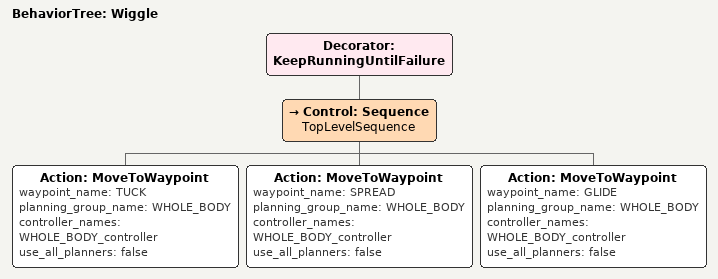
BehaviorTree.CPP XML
<?xml version='1.0' encoding='UTF-8'?>
<root BTCPP_format="4" main_tree_to_execute="Wiggle">
  <BehaviorTree ID="Wiggle" _description="" _hardcoded="false">
    <Decorator ID="KeepRunningUntilFailure">
      <Control ID="Sequence" name="TopLevelSequence">
        <Action ID="MoveToWaypoint" waypoint_name="TUCK" planning_group_name="WHOLE_BODY" controller_names="WHOLE_BODY_controller" use_all_planners="false"/>
        <Action ID="MoveToWaypoint" waypoint_name="SPREAD" planning_group_name="WHOLE_BODY" controller_names="WHOLE_BODY_controller" use_all_planners="false"/>
        <Action ID="MoveToWaypoint" waypoint_name="GLIDE" planning_group_name="WHOLE_BODY" controller_names="WHOLE_BODY_controller" use_all_planners="false"/>
      </Control>
    </Decorator>
  </BehaviorTree>
</root>
